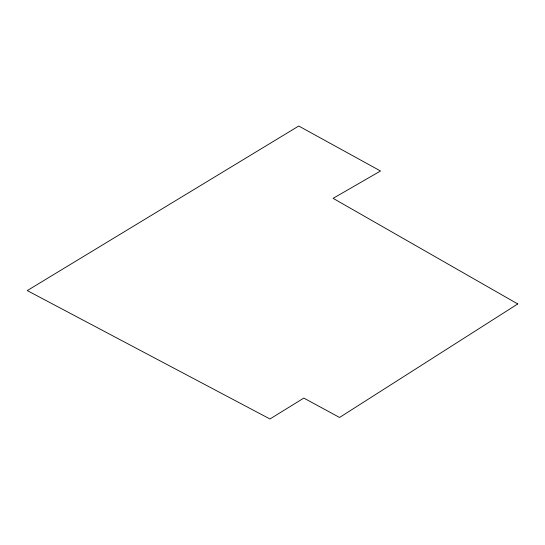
<?xml version="1.0" encoding="UTF-8"?>
<svg xmlns="http://www.w3.org/2000/svg" width="545" height="545" viewBox="0 0 545 545"><rect width="100%" height="100%" fill="white"/><g stroke="black" fill="none" stroke-linecap="round" stroke-linejoin="round"><path stroke-width="0.82" d="M517.75 303.947L339.576 417.463L303.824 398.082L269.959 418.982L27.25 290.587L298.749 126.018L380.519 171.001L333.118 198.339L517.75 303.947"/></g></svg>
